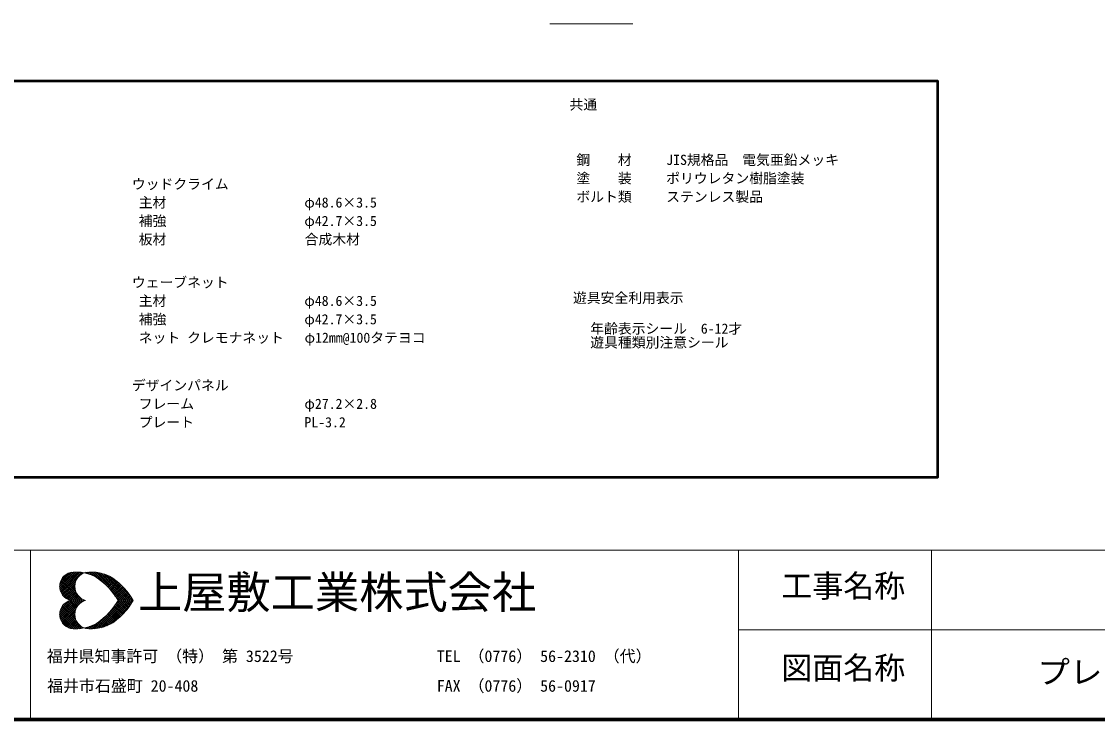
# Model space of a CAD drawing. Units: millimetres at full size, sheet at 1:80, with parts at other scales. Extents: x 1200 to 32400, y 1200 to 22560.
# Drawn here: x 12237 to 21963, y 1200 to 7507 of the extents above; entities that cross this region are included whole.
import ezdxf
from ezdxf.enums import TextEntityAlignment as Align

# ---------------------------------------------------------------- set-up
doc = ezdxf.new("R2010")
doc.units = ezdxf.units.MM
doc.header["$LTSCALE"] = 80
doc.layers.add('D-BGD-TXT', color=7, linetype='Continuous')
doc.layers.add('D-DOC\u3000文章(説明、指示、参照事項等)', color=7, linetype='Continuous')
for name, color, linetype, lineweight in [('D-STR-TXT\u3000文字列', 7, 'Continuous', 13), ('D-TTL', 7, 'Continuous', 70), ('D-TTL-FRAM', 7, 'Continuous', 13), ('D-TTL-FRAM\u3000タイトル枠、凡例図枠', 2, 'Continuous', 50), ('D-TTL-TXT', 7, 'Continuous', 13)]:
    doc.layers.add(name, color=color, linetype=linetype, lineweight=lineweight)
doc.styles.add('ＭＳ ゴシック', font='')
doc.styles.get('ＭＳ ゴシック').set_extended_font_data('MS Gothic')

msp = doc.modelspace()

# ---------------------------------------------------------------- linework, layer by layer
at = {"layer": 'D-STR-TXT\u3000文字列'}
msp.add_line((17012.93, 7486.23), (17762.93, 7486.23), dxfattribs=at)
at = {"layer": 'D-TTL'}
msp.add_lwpolyline([(1200, 1200), (1200, 22560), (32400, 22560), (32400, 1200)], close=True, dxfattribs=at)
at = {"layer": 'D-TTL-FRAM'}
for p, q in [((1200, 2729.76), (32400, 2729.76)), ((12316.9, 2729.76), (12316.9, 1200)), ((25516.9, 2009.76), (18716.9, 2009.76))]:
    msp.add_line(p, q, dxfattribs=at)
at = {"layer": 'D-TTL-FRAM\u3000タイトル枠、凡例図枠'}
msp.add_lwpolyline([(9514.64, 6969.94), (20515.93, 6969.94), (20515.93, 3388.15), (9514.64, 3388.15)], close=True, dxfattribs=at)
at = {"layer": 'D-TTL-TXT'}
for p, q in [((18716.9, 2729.76), (18716.9, 1200)), ((20463.83, 1200), (20463.83, 2729.76)), ((12581.58, 2403.12), (12709.91, 2531.45)), ((12583.24, 2384.79), (12729.91, 2531.45)), ((12583.24, 2423.12), (12689.91, 2529.79)), ((12586.58, 2369.79), (12748.24, 2531.45)), ((12589.91, 2354.79), (12764.91, 2529.79)), ((12683.24, 2529.79), (12738.24, 2473.12)), ((12699.91, 2531.45), (12746.57, 2483.12)), ((12718.24, 2531.45), (12754.91, 2494.79)), ((12736.57, 2531.45), (12764.91, 2503.12)), ((12756.57, 2531.45), (12776.57, 2511.46)), ((12776.57, 2529.79), (12788.24, 2518.12)), ((12813.24, 2523.12), (12821.57, 2529.79)), ((12814.91, 2529.79), (12823.24, 2519.79)), ((12828.24, 2518.12), (12841.57, 2531.45)), ((12833.24, 2529.79), (12851.57, 2511.46)), ((12843.24, 2514.79), (12861.57, 2531.45)), ((12851.57, 2529.79), (12879.9, 2501.46)), ((12858.24, 2509.79), (12879.9, 2531.45)), ((12869.9, 2531.45), (12918.24, 2481.46)), ((12871.57, 2504.79), (12898.24, 2531.45)), ((12888.24, 2529.79), (13143.23, 2276.46)), ((12908.24, 2529.79), (13161.56, 2276.46)), ((12586.58, 2436.46), (12748.24, 2276.46)), ((12591.58, 2449.79), (12663.24, 2523.12)), ((12591.58, 2451.46), (12766.57, 2276.46)), ((12596.58, 2343.13), (12783.24, 2528.12)), ((12598.24, 2463.12), (12784.91, 2276.46)), ((12603.24, 2476.46), (12728.24, 2353.13)), ((12603.24, 2329.79), (12731.57, 2458.12)), ((12613.24, 2486.46), (12719.91, 2379.79)), ((12621.58, 2496.46), (12718.24, 2399.79)), ((12631.58, 2504.79), (12718.24, 2418.12)), ((12643.24, 2511.46), (12721.57, 2433.12)), ((12654.91, 2519.79), (12726.57, 2448.12)), ((12668.24, 2524.79), (12731.57, 2461.46)), ((12793.24, 2519.79), (12798.24, 2526.45)), ((12799.91, 2524.79), (12801.57, 2524.79)), ((12884.9, 2498.12), (12914.9, 2528.12)), ((12896.57, 2491.46), (12929.9, 2526.45)), ((12909.9, 2486.46), (12946.57, 2523.12)), ((12921.57, 2478.12), (12961.57, 2519.79)), ((12929.9, 2526.45), (13179.9, 2276.46)), ((12931.57, 2471.46), (12976.57, 2514.79)), ((12943.24, 2463.12), (12991.57, 2511.46)), ((12953.24, 2523.12), (13199.9, 2276.46)), ((12953.24, 2454.79), (13004.9, 2504.79)), ((12964.9, 2446.46), (13018.23, 2499.79)), ((12974.9, 2438.12), (13029.9, 2494.79)), ((12979.9, 2514.79), (13218.23, 2276.46)), ((12984.9, 2429.79), (13043.23, 2488.12)), ((12993.24, 2419.79), (13054.9, 2481.46)), ((13003.23, 2411.46), (13066.57, 2473.12)), ((13008.23, 2504.79), (13236.56, 2276.46)), ((13013.23, 2401.46), (13076.57, 2466.46)), ((13021.57, 2391.46), (13088.23, 2458.12)), ((13031.57, 2381.46), (13098.23, 2448.12)), ((13039.9, 2371.46), (13108.23, 2439.79)), ((13044.9, 2486.46), (13228.23, 2304.79)), ((12581.58, 2404.79), (12709.91, 2276.46)), ((12583.24, 2421.46), (12729.91, 2276.46)), ((12583.24, 2383.12), (12691.58, 2276.46)), ((12589.91, 2359.79), (12668.24, 2279.79)), ((12611.58, 2319.79), (12721.57, 2429.79)), ((12619.91, 2309.79), (12718.24, 2408.12)), ((12629.91, 2301.46), (12718.24, 2389.79)), ((12641.58, 2293.13), (12723.24, 2374.79)), ((12653.24, 2286.46), (12726.57, 2359.79)), ((12666.58, 2279.79), (12731.57, 2346.46)), ((13048.23, 2361.46), (13118.23, 2431.46)), ((13056.57, 2351.46), (13128.23, 2423.12)), ((13064.9, 2341.46), (13138.23, 2413.12)), ((13073.23, 2329.79), (13148.23, 2403.12)), ((13081.57, 2319.79), (13156.56, 2394.79)), ((13088.23, 2308.13), (13164.9, 2384.79)), ((13096.57, 2296.46), (13174.9, 2374.79)), ((13103.23, 2284.79), (13183.23, 2364.79)), ((13113.23, 2276.46), (13191.56, 2354.79)), ((13121.57, 2429.79), (13166.56, 2383.12)), ((13131.57, 2276.46), (13199.9, 2343.13)), ((12581.58, 2146.46), (12709.91, 2274.79)), ((12583.24, 2129.8), (12729.91, 2274.79)), ((12583.24, 2168.13), (12691.58, 2274.79)), ((12586.58, 2114.8), (12748.24, 2274.79)), ((12589.91, 2191.46), (12668.24, 2271.46)), ((12591.58, 2099.8), (12766.57, 2274.79)), ((12598.24, 2088.13), (12784.91, 2274.79)), ((12619.91, 2241.46), (12718.24, 2143.13)), ((12629.91, 2249.79), (12718.24, 2161.46)), ((12641.58, 2258.13), (12723.24, 2176.46)), ((12653.24, 2264.79), (12726.57, 2191.46)), ((12666.58, 2271.46), (12731.57, 2204.8)), ((12679.91, 2276.46), (12738.24, 2333.13)), ((12679.91, 2274.79), (12738.24, 2218.13)), ((12699.91, 2276.46), (12746.57, 2323.13)), ((12699.91, 2274.79), (12746.57, 2228.13)), ((12718.24, 2276.46), (12754.91, 2313.13)), ((12718.24, 2274.79), (12754.91, 2238.13)), ((12736.57, 2276.46), (12763.24, 2303.13)), ((12736.57, 2274.79), (12763.24, 2248.13)), ((12754.91, 2276.46), (12774.91, 2294.79)), ((12754.91, 2274.79), (12774.91, 2256.46)), ((12774.91, 2276.46), (12786.57, 2288.13)), ((12774.91, 2274.79), (12786.57, 2263.13)), ((12793.24, 2276.46), (12799.91, 2281.46)), ((12793.24, 2274.79), (12799.91, 2269.79)), ((12798.24, 2281.46), (12804.91, 2276.46)), ((12798.24, 2269.79), (12804.91, 2274.79)), ((12811.57, 2276.46), (12813.24, 2276.46)), ((12811.57, 2274.79), (12813.24, 2274.79)), ((12888.24, 2021.47), (13143.23, 2274.79)), ((12908.24, 2021.47), (13161.56, 2274.79)), ((12929.9, 2024.8), (13179.9, 2274.79)), ((12953.24, 2028.13), (13199.9, 2274.79)), ((12979.9, 2036.47), (13218.23, 2274.79)), ((13008.23, 2046.47), (13236.56, 2274.79)), ((13044.9, 2064.8), (13228.23, 2246.46)), ((13081.57, 2318.13), (13123.23, 2276.46)), ((13081.57, 2233.13), (13123.23, 2274.79)), ((13088.23, 2243.13), (13164.9, 2166.46)), ((13096.57, 2254.79), (13174.9, 2176.46)), ((13103.23, 2266.46), (13183.23, 2186.46)), ((13113.23, 2274.79), (13191.56, 2196.46)), ((13131.57, 2274.79), (13199.9, 2208.13)), ((13151.56, 2276.46), (13208.23, 2333.13)), ((13151.56, 2274.79), (13208.23, 2218.13)), ((13169.9, 2276.46), (13216.56, 2321.46)), ((13169.9, 2274.79), (13216.56, 2229.8)), ((13188.23, 2276.46), (13223.23, 2311.46)), ((13188.23, 2274.79), (13223.23, 2239.79)), ((13206.56, 2276.46), (13231.56, 2299.79)), ((13206.56, 2274.79), (13231.56, 2251.46)), ((13226.56, 2276.46), (13238.23, 2288.13)), ((13226.56, 2274.79), (13238.23, 2263.13)), ((13244.9, 2276.46), (13246.56, 2276.46)), ((13244.9, 2274.79), (13246.56, 2274.79)), ((12581.58, 2148.13), (12709.91, 2019.8)), ((12583.24, 2166.46), (12729.91, 2019.8)), ((12586.58, 2181.46), (12748.24, 2019.8)), ((12589.91, 2196.46), (12764.91, 2021.47)), ((12596.58, 2208.13), (12783.24, 2023.13)), ((12603.24, 2221.46), (12731.57, 2093.13)), ((12603.24, 2074.8), (12728.24, 2198.13)), ((12611.58, 2231.46), (12721.57, 2121.46)), ((12613.24, 2064.8), (12719.91, 2171.46)), ((12621.58, 2054.8), (12718.24, 2151.46)), ((13003.23, 2139.8), (13066.57, 2078.13)), ((13013.23, 2149.8), (13076.57, 2084.8)), ((13021.57, 2159.8), (13088.23, 2093.13)), ((13031.57, 2169.8), (13098.23, 2103.13)), ((13039.9, 2179.8), (13108.23, 2111.46)), ((13048.23, 2189.8), (13118.23, 2119.8)), ((13056.57, 2199.8), (13128.23, 2128.13)), ((13064.9, 2209.8), (13138.23, 2138.13)), ((13073.23, 2221.46), (13148.23, 2148.13)), ((13081.57, 2231.46), (13156.56, 2156.46)), ((13121.57, 2121.46), (13166.56, 2168.13)), ((12583.24, 2128.13), (12689.91, 2021.47)), ((12591.58, 2101.46), (12663.24, 2028.13)), ((12631.58, 2046.47), (12718.24, 2133.13)), ((12643.24, 2039.8), (12721.57, 2118.13)), ((12654.91, 2031.47), (12726.57, 2103.13)), ((12668.24, 2026.47), (12731.57, 2089.8)), ((12683.24, 2021.47), (12738.24, 2078.13)), ((12699.91, 2019.8), (12746.57, 2068.13)), ((12718.24, 2019.8), (12754.91, 2056.47)), ((12736.57, 2019.8), (12764.91, 2048.13)), ((12851.57, 2021.47), (12879.9, 2049.8)), ((12869.9, 2019.8), (12918.24, 2069.8)), ((12871.57, 2046.47), (12898.24, 2019.8)), ((12884.9, 2053.13), (12914.9, 2023.13)), ((12896.57, 2059.8), (12929.9, 2024.8)), ((12909.9, 2064.8), (12946.57, 2028.13)), ((12921.57, 2073.13), (12961.57, 2031.47)), ((12931.57, 2079.8), (12976.57, 2036.47)), ((12943.24, 2088.13), (12991.57, 2039.8)), ((12953.24, 2096.46), (13004.9, 2046.47)), ((12964.9, 2104.8), (13018.23, 2051.47)), ((12974.9, 2113.13), (13029.9, 2056.47)), ((12984.9, 2121.46), (13043.23, 2063.13)), ((12993.24, 2131.46), (13054.9, 2069.8)), ((12756.57, 2019.8), (12776.57, 2039.8)), ((12776.57, 2021.47), (12788.24, 2033.13)), ((12793.24, 2031.47), (12798.24, 2024.8)), ((12799.91, 2026.47), (12801.57, 2026.47)), ((12813.24, 2028.13), (12821.57, 2021.47)), ((12814.91, 2021.47), (12823.24, 2031.47)), ((12828.24, 2033.13), (12841.57, 2019.8)), ((12833.24, 2021.47), (12851.57, 2039.8)), ((12843.24, 2036.47), (12861.57, 2019.8)), ((12858.24, 2041.47), (12879.9, 2019.8))]:
    msp.add_line(p, q, dxfattribs=at)
for centre, radius, start, end in [((12712.88, 2402.77), 131.15, 105.2024, 254.7976), ((12729.49, 2156.88), 375.92, 58.71735, 97.79751), ((12849.81, 2402.77), 131.15, 105.2024, 254.7976), ((12866.42, 2156.88), 375.92, 58.71735, 97.79751), ((12535.98, 1935.37), 667.62, 30.69974, 54.3922), ((12672.92, 1935.37), 667.62, 30.69974, 54.3922), ((12712.88, 2149.65), 131.15, 105.2024, 254.7976), ((12849.81, 2149.65), 131.15, 105.2024, 254.7976), ((12535.98, 2617.05), 667.62, 305.6078, 329.30026), ((12672.92, 2617.05), 667.62, 305.6078, 329.30026), ((12729.49, 2395.54), 375.92, 262.20249, 301.28265), ((12866.42, 2395.54), 375.92, 262.20249, 301.28265)]:
    msp.add_arc(centre, radius, start, end, dxfattribs=at)

# ---------------------------------------------------------------- texts
at = {"layer": 'D-BGD-TXT', "style": 'ＭＳ ゴシック', "width": 1.05}
msp.add_text('プレイベース (PT-1004A)', height=205.3, dxfattribs=at).set_placement((21419.43, 1463.79), align=Align.BOTTOM_LEFT)
at = {"layer": 'D-DOC\u3000文章(説明、指示、参照事項等)', "style": 'ＭＳ ゴシック'}
for s, p in [('共通', (17190.28, 6803.17)), (' 鋼\u3000\u3000材\u3000   JIS規格品\u3000電気亜鉛メッキ', (17190.28, 6303.17)), (' 塗\u3000\u3000装     ポリウレタン樹脂塗装', (17190.28, 6136.5)), ('ウッドクライム', (13234.16, 6084.74)), (' ボルト類     ステンレス製品', (17190.28, 5969.83)), (' 主材                    φ48.6×3.5', (13234.16, 5918.07)), (' 補強                    φ42.7×3.5', (13234.16, 5751.4)), (' 板材 \u3000\u3000\u3000\u3000\u3000\u3000\u3000\u3000\u3000 合成木材', (13234.16, 5584.74)), ('ウェーブネット', (13234.16, 5196.06)), (' 主材                    φ48.6×3.5', (13234.16, 5029.4)), (' 補強                    φ42.7×3.5', (13234.16, 4862.73)), (' ネット クレモナネット   φ12mm@100タテヨコ', (13234.16, 4696.06)), ('デザインパネル', (13234.16, 4265.5)), (' フレーム                φ27.2×2.8', (13234.16, 4098.84)), (' プレート                PL-3.2', (13234.16, 3932.17))]:
    msp.add_text(s, height=91.64, dxfattribs=at).set_placement(p, align=Align.TOP_LEFT)
for s, p in [('遊具安全利用表示', (17221.58, 4936.86)), ('  年齢表示シール  6-12才', (17252.81, 4659.02)), ('\u3000遊具種類別注意シール', (17252.81, 4534.02))]:
    msp.add_text(s, height=91.64, dxfattribs=at).set_placement(p, align=Align.BOTTOM_LEFT)
at = {"layer": 'D-TTL-TXT', "style": 'ＭＳ ゴシック'}
for s, height, p in [('上屋敷工業株式会社', 293.3, (13289.06, 2115.28)), ('工事名称', 205.3, (19104.65, 2242.43)), ('福井県知事許可 （特） 第 3522号', 105.6, (12465.17, 1687.91)), ('TEL （0776） 56-2310 （代）', 105.6, (15990.39, 1687.91)), ('図面名称', 205.3, (19104.65, 1501.61)), ('福井市石盛町 20-408', 105.6, (12468.09, 1419.25)), ('FAX （0776） 56-0917', 105.6, (15990.39, 1419.25))]:
    msp.add_text(s, height=height, dxfattribs=at).set_placement(p, align=Align.BOTTOM_LEFT)

doc.saveas('drawing.dxf')
